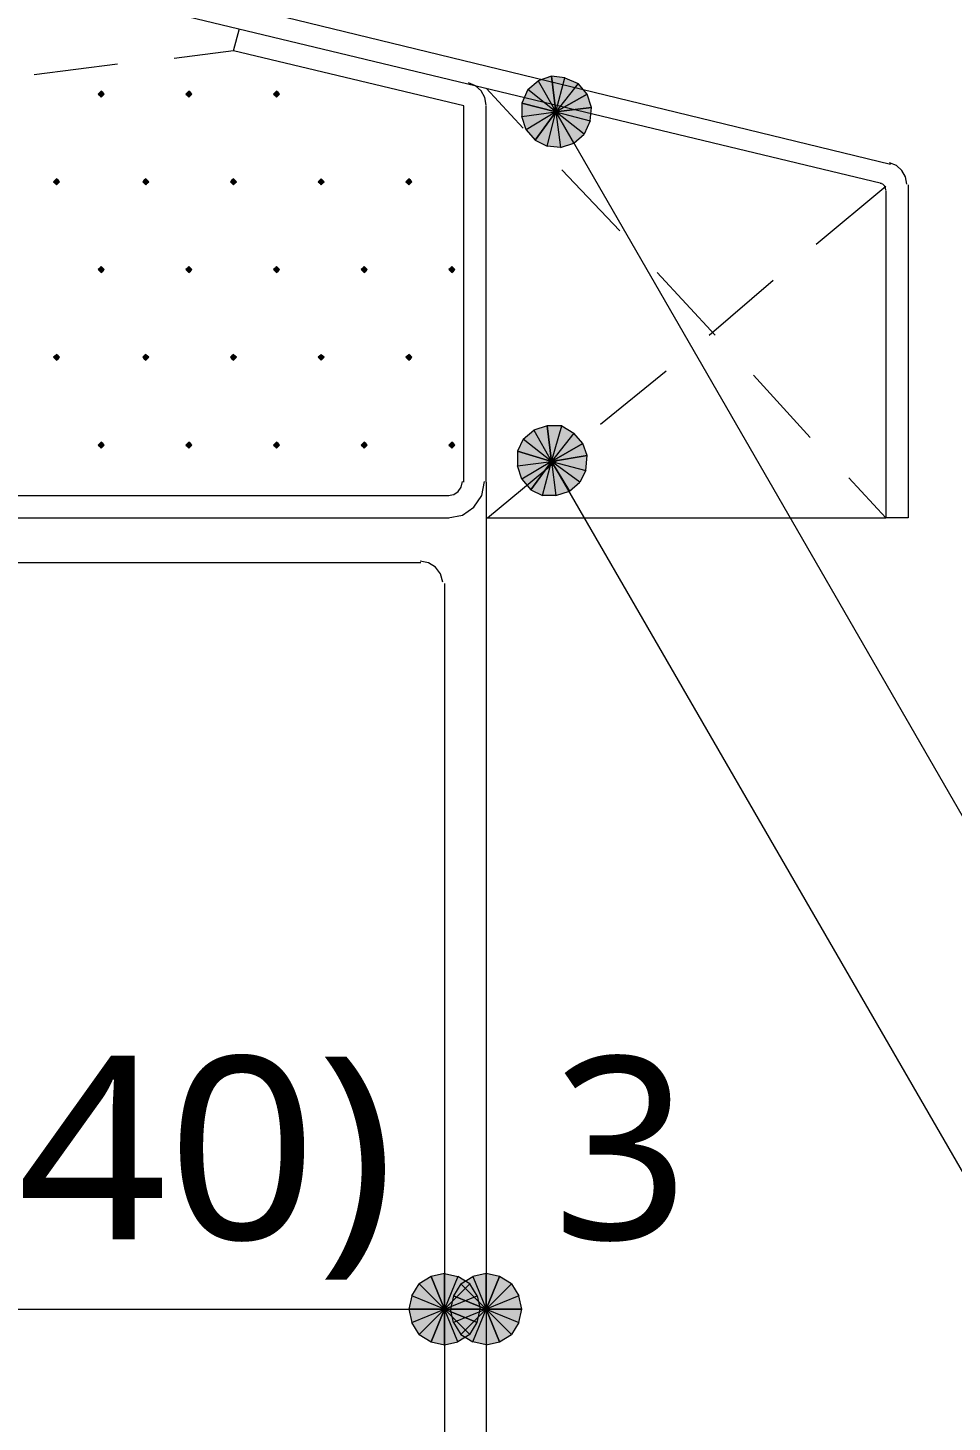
# Model space of a CAD drawing. Header units: millimetres. Extents: x 0 to 420, y 0 to 297.
# Drawn here: x 332.63 to 345.79, y 239.08 to 258.92 of the extents above; entities that cross this region are included whole.
import ezdxf
from ezdxf.enums import TextEntityAlignment as Align

# ---------------------------------------------------------------- set-up
doc = ezdxf.new("R2010")
doc.units = ezdxf.units.MM
doc.styles.add('kst32b', font='NotoSansJP-Variable.ttf')

msp = doc.modelspace()

# ---------------------------------------------------------------- hatches: boundary and pattern name
h = msp.add_hatch(color=7)
h.paths.add_polyline_path([(340.085, 258.233), (339.894, 258.17), (340.148, 257.725), (340.085, 258.233)])
h.paths.add_polyline_path([(339.894, 258.17), (340.148, 257.725), (339.746, 258.043), (339.894, 258.17)])
h.paths.add_polyline_path([(340.148, 257.725), (339.746, 258.043), (339.662, 257.852), (340.148, 257.725)])
h = msp.add_hatch(color=7)
h.paths.add_polyline_path([(340.593, 257.979), (340.466, 258.128), (340.148, 257.725), (340.593, 257.979)])
h.paths.add_polyline_path([(340.466, 258.128), (340.148, 257.725), (340.275, 258.212), (340.466, 258.128)])
h.paths.add_polyline_path([(340.148, 257.725), (340.275, 258.212), (340.085, 258.233), (340.148, 257.725)])
for points in [[(333.671, 258.022), (333.65, 258), (333.629, 257.979), (333.65, 257.958), (333.671, 257.937), (333.693, 257.958), (333.714, 257.979), (333.693, 258), (333.671, 258.022)], [(334.92, 258.022), (334.899, 258), (334.878, 257.979), (334.899, 257.958), (334.92, 257.937), (334.941, 257.958), (334.962, 257.979), (334.941, 258), (334.92, 258.022)], [(336.169, 258.022), (336.148, 258), (336.127, 257.979), (336.148, 257.958), (336.169, 257.937), (336.19, 257.958), (336.211, 257.979), (336.19, 258), (336.169, 258.022)], [(340.656, 257.789), (340.593, 257.979), (340.148, 257.725), (340.656, 257.789)], [(333.036, 256.773), (333.015, 256.752), (332.994, 256.73), (333.015, 256.709), (333.036, 256.688), (333.057, 256.709), (333.079, 256.73), (333.057, 256.752), (333.036, 256.773)], [(334.306, 256.773), (334.285, 256.752), (334.264, 256.73), (334.285, 256.709), (334.306, 256.688), (334.328, 256.709), (334.349, 256.73), (334.328, 256.752), (334.306, 256.773)], [(335.555, 256.773), (335.534, 256.752), (335.513, 256.73), (335.534, 256.709), (335.555, 256.688), (335.576, 256.709), (335.597, 256.73), (335.576, 256.752), (335.555, 256.773)], [(336.804, 256.773), (336.783, 256.752), (336.762, 256.73), (336.783, 256.709), (336.804, 256.688), (336.825, 256.709), (336.846, 256.73), (336.825, 256.752), (336.804, 256.773)], [(338.053, 256.773), (338.032, 256.752), (338.011, 256.73), (338.032, 256.709), (338.053, 256.688), (338.074, 256.709), (338.095, 256.73), (338.074, 256.752), (338.053, 256.773)], [(333.671, 255.524), (333.65, 255.503), (333.629, 255.482), (333.65, 255.46), (333.671, 255.439), (333.693, 255.46), (333.714, 255.482), (333.693, 255.503), (333.671, 255.524)], [(334.92, 255.524), (334.899, 255.503), (334.878, 255.482), (334.899, 255.46), (334.92, 255.439), (334.941, 255.46), (334.962, 255.482), (334.941, 255.503), (334.92, 255.524)], [(336.169, 255.524), (336.148, 255.503), (336.127, 255.482), (336.148, 255.46), (336.169, 255.439), (336.19, 255.46), (336.211, 255.482), (336.19, 255.503), (336.169, 255.524)], [(337.418, 255.524), (337.397, 255.503), (337.376, 255.482), (337.397, 255.46), (337.418, 255.439), (337.439, 255.46), (337.46, 255.482), (337.439, 255.503), (337.418, 255.524)], [(338.667, 255.524), (338.646, 255.503), (338.624, 255.482), (338.646, 255.46), (338.667, 255.439), (338.688, 255.46), (338.709, 255.482), (338.688, 255.503), (338.667, 255.524)], [(333.036, 254.275), (333.015, 254.254), (332.994, 254.233), (333.015, 254.212), (333.036, 254.19), (333.057, 254.212), (333.079, 254.233), (333.057, 254.254), (333.036, 254.275)], [(334.306, 254.275), (334.285, 254.254), (334.264, 254.233), (334.285, 254.212), (334.306, 254.19), (334.328, 254.212), (334.349, 254.233), (334.328, 254.254), (334.306, 254.275)], [(335.555, 254.275), (335.534, 254.254), (335.513, 254.233), (335.534, 254.212), (335.555, 254.19), (335.576, 254.212), (335.597, 254.233), (335.576, 254.254), (335.555, 254.275)], [(336.804, 254.275), (336.783, 254.254), (336.762, 254.233), (336.783, 254.212), (336.804, 254.19), (336.825, 254.212), (336.846, 254.233), (336.825, 254.254), (336.804, 254.275)], [(338.053, 254.275), (338.032, 254.254), (338.011, 254.233), (338.032, 254.212), (338.053, 254.19), (338.074, 254.212), (338.095, 254.233), (338.074, 254.254), (338.053, 254.275)], [(333.671, 253.026), (333.65, 253.005), (333.629, 252.984), (333.65, 252.963), (333.671, 252.942), (333.693, 252.963), (333.714, 252.984), (333.693, 253.005), (333.671, 253.026)], [(334.92, 253.026), (334.899, 253.005), (334.878, 252.984), (334.899, 252.963), (334.92, 252.942), (334.941, 252.963), (334.962, 252.984), (334.941, 253.005), (334.92, 253.026)], [(336.169, 253.026), (336.148, 253.005), (336.127, 252.984), (336.148, 252.963), (336.169, 252.942), (336.19, 252.963), (336.211, 252.984), (336.19, 253.005), (336.169, 253.026)], [(337.418, 253.026), (337.397, 253.005), (337.376, 252.984), (337.397, 252.963), (337.418, 252.942), (337.439, 252.963), (337.46, 252.984), (337.439, 253.005), (337.418, 253.026)], [(338.667, 253.026), (338.646, 253.005), (338.624, 252.984), (338.646, 252.963), (338.667, 252.942), (338.688, 252.963), (338.709, 252.984), (338.688, 253.005), (338.667, 253.026)], [(340.593, 252.836), (340.529, 253.005), (340.085, 252.751), (340.593, 252.836)], [(339.344, 241.152), (339.154, 241.194), (339.154, 240.686), (339.344, 241.152)], [(338.37, 240.221), (338.561, 240.178), (338.561, 240.686), (338.37, 240.221)]]:
    msp.add_hatch(color=7).paths.add_polyline_path(points)
h = msp.add_hatch(color=7)
h.paths.add_polyline_path([(339.662, 257.852), (339.662, 257.662), (340.148, 257.725), (339.662, 257.852)])
h.paths.add_polyline_path([(339.662, 257.662), (340.148, 257.725), (339.725, 257.471), (339.662, 257.662)])
h.paths.add_polyline_path([(340.148, 257.725), (339.725, 257.471), (339.852, 257.323), (340.148, 257.725)])
h = msp.add_hatch(color=7)
h.paths.add_polyline_path([(340.402, 257.281), (340.551, 257.408), (340.148, 257.725), (340.402, 257.281)])
h.paths.add_polyline_path([(340.551, 257.408), (340.148, 257.725), (340.635, 257.598), (340.551, 257.408)])
h.paths.add_polyline_path([(340.148, 257.725), (340.635, 257.598), (340.656, 257.789), (340.148, 257.725)])
h = msp.add_hatch(color=7)
h.paths.add_polyline_path([(339.852, 257.323), (340.021, 257.238), (340.148, 257.725), (339.852, 257.323)])
h.paths.add_polyline_path([(340.021, 257.238), (340.148, 257.725), (340.212, 257.217), (340.021, 257.238)])
h.paths.add_polyline_path([(340.148, 257.725), (340.212, 257.217), (340.402, 257.281), (340.148, 257.725)])
h = msp.add_hatch(color=7)
h.paths.add_polyline_path([(340.021, 253.259), (339.831, 253.196), (340.085, 252.751), (340.021, 253.259)])
h.paths.add_polyline_path([(339.831, 253.196), (340.085, 252.751), (339.683, 253.069), (339.831, 253.196)])
h.paths.add_polyline_path([(340.085, 252.751), (339.683, 253.069), (339.598, 252.899), (340.085, 252.751)])
h = msp.add_hatch(color=7)
h.paths.add_polyline_path([(340.529, 253.005), (340.402, 253.153), (340.085, 252.751), (340.529, 253.005)])
h.paths.add_polyline_path([(340.402, 253.153), (340.085, 252.751), (340.233, 253.259), (340.402, 253.153)])
h.paths.add_polyline_path([(340.085, 252.751), (340.233, 253.259), (340.021, 253.259), (340.085, 252.751)])
h = msp.add_hatch(color=7)
h.paths.add_polyline_path([(339.598, 252.899), (339.598, 252.688), (340.085, 252.751), (339.598, 252.899)])
h.paths.add_polyline_path([(339.598, 252.688), (340.085, 252.751), (339.662, 252.497), (339.598, 252.688)])
h.paths.add_polyline_path([(340.085, 252.751), (339.662, 252.497), (339.788, 252.349), (340.085, 252.751)])
h = msp.add_hatch(color=7)
h.paths.add_polyline_path([(340.339, 252.328), (340.487, 252.455), (340.085, 252.751), (340.339, 252.328)])
h.paths.add_polyline_path([(340.487, 252.455), (340.085, 252.751), (340.572, 252.624), (340.487, 252.455)])
h.paths.add_polyline_path([(340.085, 252.751), (340.572, 252.624), (340.593, 252.836), (340.085, 252.751)])
h = msp.add_hatch(color=7)
h.paths.add_polyline_path([(339.788, 252.349), (339.958, 252.264), (340.085, 252.751), (339.788, 252.349)])
h.paths.add_polyline_path([(339.958, 252.264), (340.085, 252.751), (340.148, 252.264), (339.958, 252.264)])
h.paths.add_polyline_path([(340.085, 252.751), (340.148, 252.264), (340.339, 252.328), (340.085, 252.751)])
h = msp.add_hatch(color=7)
h.paths.add_polyline_path([(338.37, 241.152), (338.201, 241.046), (338.561, 240.686), (338.37, 241.152)])
h.paths.add_polyline_path([(338.201, 241.046), (338.561, 240.686), (338.095, 240.877), (338.201, 241.046)])
h.paths.add_polyline_path([(338.561, 240.686), (338.095, 240.877), (338.053, 240.686), (338.561, 240.686)])
h = msp.add_hatch(color=7)
h.paths.add_polyline_path([(338.921, 241.046), (338.751, 241.152), (338.561, 240.686), (338.921, 241.046)])
h.paths.add_polyline_path([(338.751, 241.152), (338.561, 240.686), (338.561, 241.194), (338.751, 241.152)])
h.paths.add_polyline_path([(338.561, 240.686), (338.561, 241.194), (338.37, 241.152), (338.561, 240.686)])
h = msp.add_hatch(color=7)
h.paths.add_polyline_path([(339.154, 241.194), (338.963, 241.152), (339.154, 240.686), (339.154, 241.194)])
h.paths.add_polyline_path([(338.963, 241.152), (339.154, 240.686), (338.794, 241.046), (338.963, 241.152)])
h.paths.add_polyline_path([(339.154, 240.686), (338.794, 241.046), (338.688, 240.877), (339.154, 240.686)])
h = msp.add_hatch(color=7)
h.paths.add_polyline_path([(339.662, 240.686), (339.619, 240.877), (339.154, 240.686), (339.662, 240.686)])
h.paths.add_polyline_path([(339.619, 240.877), (339.154, 240.686), (339.513, 241.046), (339.619, 240.877)])
h.paths.add_polyline_path([(339.154, 240.686), (339.513, 241.046), (339.344, 241.152), (339.154, 240.686)])
h = msp.add_hatch(color=7)
h.paths.add_polyline_path([(339.027, 240.496), (339.069, 240.686), (338.561, 240.686), (339.027, 240.496)])
h.paths.add_polyline_path([(339.069, 240.686), (338.561, 240.686), (339.027, 240.877), (339.069, 240.686)])
h.paths.add_polyline_path([(338.561, 240.686), (339.027, 240.877), (338.921, 241.046), (338.561, 240.686)])
h = msp.add_hatch(color=7)
h.paths.add_polyline_path([(338.053, 240.686), (338.095, 240.496), (338.561, 240.686), (338.053, 240.686)])
h.paths.add_polyline_path([(338.095, 240.496), (338.561, 240.686), (338.201, 240.326), (338.095, 240.496)])
h.paths.add_polyline_path([(338.561, 240.686), (338.201, 240.326), (338.37, 240.221), (338.561, 240.686)])
h = msp.add_hatch(color=7)
h.paths.add_polyline_path([(338.561, 240.178), (338.751, 240.221), (338.561, 240.686), (338.561, 240.178)])
h.paths.add_polyline_path([(338.751, 240.221), (338.561, 240.686), (338.921, 240.326), (338.751, 240.221)])
h.paths.add_polyline_path([(338.561, 240.686), (338.921, 240.326), (339.027, 240.496), (338.561, 240.686)])
h = msp.add_hatch(color=7)
h.paths.add_polyline_path([(338.688, 240.877), (338.646, 240.686), (339.154, 240.686), (338.688, 240.877)])
h.paths.add_polyline_path([(338.646, 240.686), (339.154, 240.686), (338.688, 240.496), (338.646, 240.686)])
h.paths.add_polyline_path([(339.154, 240.686), (338.688, 240.496), (338.794, 240.326), (339.154, 240.686)])
h = msp.add_hatch(color=7)
h.paths.add_polyline_path([(338.794, 240.326), (338.963, 240.221), (339.154, 240.686), (338.794, 240.326)])
h.paths.add_polyline_path([(338.963, 240.221), (339.154, 240.686), (339.154, 240.178), (338.963, 240.221)])
h.paths.add_polyline_path([(339.154, 240.686), (339.154, 240.178), (339.344, 240.221), (339.154, 240.686)])
h = msp.add_hatch(color=7)
h.paths.add_polyline_path([(339.344, 240.221), (339.513, 240.326), (339.154, 240.686), (339.344, 240.221)])
h.paths.add_polyline_path([(339.513, 240.326), (339.154, 240.686), (339.619, 240.496), (339.513, 240.326)])
h.paths.add_polyline_path([(339.154, 240.686), (339.619, 240.496), (339.662, 240.686), (339.154, 240.686)])

# ---------------------------------------------------------------- linework, layer by layer
at = {"lineweight": 13}
for points in [[(333.756, 259.694), (344.911, 256.984)], [(333.693, 259.376), (344.784, 256.709)], [(335.555, 258.593), (335.64, 258.911)], [(335.555, 258.593), (334.709, 258.487)], [(338.836, 252.455), (338.836, 257.81), (335.555, 258.593)], [(333.904, 258.403), (332.719, 258.254)], [(339.154, 257.821), (339.135, 257.929), (339.083, 258.024), (339.004, 258.096), (338.902, 258.14)], [(339.154, 258.064), (339.683, 257.492)], [(339.154, 252.455), (339.154, 257.81)], [(340.148, 257.725), (347.154, 245.597)], [(345.144, 256.699), (345.125, 256.803), (345.074, 256.893), (344.997, 256.961), (344.898, 256.999)], [(340.233, 256.9), (341.059, 256.032)], [(343.853, 255.841), (344.847, 256.667)], [(344.847, 256.614), (344.842, 256.646), (344.826, 256.674), (344.802, 256.695), (344.771, 256.707)], [(345.165, 256.688), (345.165, 251.947), (344.847, 251.947)], [(344.847, 256.604), (344.847, 251.947)], [(341.588, 255.439), (342.413, 254.55)], [(342.329, 254.55), (343.239, 255.333)], [(340.783, 253.28), (341.715, 254.042)], [(342.963, 253.979), (343.768, 253.09)], [(339.175, 251.947), (340.17, 252.772)], [(340.085, 252.751), (347.091, 240.644)], [(338.614, 252.264), (338.692, 252.28), (338.756, 252.323), (338.799, 252.387), (338.815, 252.465)], [(338.614, 251.947), (338.816, 251.988), (338.98, 252.099), (339.092, 252.264), (339.132, 252.465)], [(339.154, 252.455), (339.154, 222.737)], [(344.318, 252.518), (344.847, 251.947)], [(328.147, 252.264), (338.624, 252.264)], [(328.147, 251.947), (338.624, 251.947)], [(339.154, 251.947), (344.847, 251.947)], [(330.962, 251.312), (338.222, 251.312)], [(338.539, 251.033), (338.505, 251.151), (338.434, 251.246), (338.333, 251.31), (338.212, 251.333)], [(338.561, 251.015), (338.561, 222.737)], [(330.56, 240.686), (338.561, 240.686)], [(338.561, 240.686), (339.154, 240.686)]]:
    msp.add_lwpolyline(points, dxfattribs=at)
at = {"lineweight": 0}
for points in [[(339.894, 258.17), (340.148, 257.725), (339.746, 258.043)], [(340.085, 258.233), (339.894, 258.17), (340.148, 257.725)], [(340.148, 257.725), (340.275, 258.212), (340.085, 258.233)], [(340.466, 258.128), (340.148, 257.725), (340.275, 258.212)], [(333.671, 258.022), (333.65, 258), (333.629, 257.979), (333.65, 257.958), (333.671, 257.937), (333.693, 257.958), (333.714, 257.979), (333.693, 258)], [(334.92, 258.022), (334.899, 258), (334.878, 257.979), (334.899, 257.958), (334.92, 257.937), (334.941, 257.958), (334.962, 257.979), (334.941, 258)], [(336.169, 258.022), (336.148, 258), (336.127, 257.979), (336.148, 257.958), (336.169, 257.937), (336.19, 257.958), (336.211, 257.979), (336.19, 258)], [(340.148, 257.725), (339.746, 258.043), (339.662, 257.852)], [(340.593, 257.979), (340.466, 258.128), (340.148, 257.725)], [(340.656, 257.789), (340.593, 257.979), (340.148, 257.725)], [(339.662, 257.852), (339.662, 257.662), (340.148, 257.725)], [(340.148, 257.725), (340.635, 257.598), (340.656, 257.789)], [(339.662, 257.662), (340.148, 257.725), (339.725, 257.471)], [(340.148, 257.725), (339.725, 257.471), (339.852, 257.323)], [(339.852, 257.323), (340.021, 257.238), (340.148, 257.725)], [(340.021, 257.238), (340.148, 257.725), (340.212, 257.217)], [(340.148, 257.725), (340.212, 257.217), (340.402, 257.281)], [(340.402, 257.281), (340.551, 257.408), (340.148, 257.725)], [(340.551, 257.408), (340.148, 257.725), (340.635, 257.598)], [(333.036, 256.773), (333.015, 256.752), (332.994, 256.73), (333.015, 256.709), (333.036, 256.688), (333.057, 256.709), (333.079, 256.73), (333.057, 256.752)], [(334.306, 256.773), (334.285, 256.752), (334.264, 256.73), (334.285, 256.709), (334.306, 256.688), (334.328, 256.709), (334.349, 256.73), (334.328, 256.752)], [(335.555, 256.773), (335.534, 256.752), (335.513, 256.73), (335.534, 256.709), (335.555, 256.688), (335.576, 256.709), (335.597, 256.73), (335.576, 256.752)], [(336.804, 256.773), (336.783, 256.752), (336.762, 256.73), (336.783, 256.709), (336.804, 256.688), (336.825, 256.709), (336.846, 256.73), (336.825, 256.752)], [(338.053, 256.773), (338.032, 256.752), (338.011, 256.73), (338.032, 256.709), (338.053, 256.688), (338.074, 256.709), (338.095, 256.73), (338.074, 256.752)], [(333.671, 255.524), (333.65, 255.503), (333.629, 255.482), (333.65, 255.46), (333.671, 255.439), (333.693, 255.46), (333.714, 255.482), (333.693, 255.503)], [(334.92, 255.524), (334.899, 255.503), (334.878, 255.482), (334.899, 255.46), (334.92, 255.439), (334.941, 255.46), (334.962, 255.482), (334.941, 255.503)], [(336.169, 255.524), (336.148, 255.503), (336.127, 255.482), (336.148, 255.46), (336.169, 255.439), (336.19, 255.46), (336.211, 255.482), (336.19, 255.503)], [(337.418, 255.524), (337.397, 255.503), (337.376, 255.482), (337.397, 255.46), (337.418, 255.439), (337.439, 255.46), (337.46, 255.482), (337.439, 255.503)], [(338.667, 255.524), (338.646, 255.503), (338.624, 255.482), (338.646, 255.46), (338.667, 255.439), (338.688, 255.46), (338.709, 255.482), (338.688, 255.503)], [(333.036, 254.275), (333.015, 254.254), (332.994, 254.233), (333.015, 254.212), (333.036, 254.19), (333.057, 254.212), (333.079, 254.233), (333.057, 254.254)], [(334.306, 254.275), (334.285, 254.254), (334.264, 254.233), (334.285, 254.212), (334.306, 254.19), (334.328, 254.212), (334.349, 254.233), (334.328, 254.254)], [(335.555, 254.275), (335.534, 254.254), (335.513, 254.233), (335.534, 254.212), (335.555, 254.19), (335.576, 254.212), (335.597, 254.233), (335.576, 254.254)], [(336.804, 254.275), (336.783, 254.254), (336.762, 254.233), (336.783, 254.212), (336.804, 254.19), (336.825, 254.212), (336.846, 254.233), (336.825, 254.254)], [(338.053, 254.275), (338.032, 254.254), (338.011, 254.233), (338.032, 254.212), (338.053, 254.19), (338.074, 254.212), (338.095, 254.233), (338.074, 254.254)], [(339.831, 253.196), (340.085, 252.751), (339.683, 253.069)], [(340.021, 253.259), (339.831, 253.196), (340.085, 252.751)], [(340.085, 252.751), (340.233, 253.259), (340.021, 253.259)], [(340.402, 253.153), (340.085, 252.751), (340.233, 253.259)], [(333.671, 253.026), (333.65, 253.005), (333.629, 252.984), (333.65, 252.963), (333.671, 252.942), (333.693, 252.963), (333.714, 252.984), (333.693, 253.005)], [(334.92, 253.026), (334.899, 253.005), (334.878, 252.984), (334.899, 252.963), (334.92, 252.942), (334.941, 252.963), (334.962, 252.984), (334.941, 253.005)], [(336.169, 253.026), (336.148, 253.005), (336.127, 252.984), (336.148, 252.963), (336.169, 252.942), (336.19, 252.963), (336.211, 252.984), (336.19, 253.005)], [(337.418, 253.026), (337.397, 253.005), (337.376, 252.984), (337.397, 252.963), (337.418, 252.942), (337.439, 252.963), (337.46, 252.984), (337.439, 253.005)], [(338.667, 253.026), (338.646, 253.005), (338.624, 252.984), (338.646, 252.963), (338.667, 252.942), (338.688, 252.963), (338.709, 252.984), (338.688, 253.005)], [(340.085, 252.751), (339.683, 253.069), (339.598, 252.899)], [(340.529, 253.005), (340.402, 253.153), (340.085, 252.751)], [(340.593, 252.836), (340.529, 253.005), (340.085, 252.751)], [(339.598, 252.899), (339.598, 252.688), (340.085, 252.751)], [(340.085, 252.751), (340.572, 252.624), (340.593, 252.836)], [(339.598, 252.688), (340.085, 252.751), (339.662, 252.497)], [(340.085, 252.751), (339.662, 252.497), (339.788, 252.349)], [(339.788, 252.349), (339.958, 252.264), (340.085, 252.751)], [(339.958, 252.264), (340.085, 252.751), (340.148, 252.264)], [(340.085, 252.751), (340.148, 252.264), (340.339, 252.328)], [(340.339, 252.328), (340.487, 252.455), (340.085, 252.751)], [(340.487, 252.455), (340.085, 252.751), (340.572, 252.624)], [(338.37, 241.152), (338.201, 241.046), (338.561, 240.686)], [(338.561, 240.686), (338.561, 241.194), (338.37, 241.152)], [(338.751, 241.152), (338.561, 240.686), (338.561, 241.194)], [(338.921, 241.046), (338.751, 241.152), (338.561, 240.686)], [(338.963, 241.152), (339.154, 240.686), (338.794, 241.046)], [(339.154, 241.194), (338.963, 241.152), (339.154, 240.686)], [(339.344, 241.152), (339.154, 241.194), (339.154, 240.686)], [(339.154, 240.686), (339.513, 241.046), (339.344, 241.152)], [(338.201, 241.046), (338.561, 240.686), (338.095, 240.877)], [(338.561, 240.686), (339.027, 240.877), (338.921, 241.046)], [(339.154, 240.686), (338.794, 241.046), (338.688, 240.877)], [(339.619, 240.877), (339.154, 240.686), (339.513, 241.046)], [(338.561, 240.686), (338.095, 240.877), (338.053, 240.686)], [(338.053, 240.686), (338.095, 240.496), (338.561, 240.686)], [(338.095, 240.496), (338.561, 240.686), (338.201, 240.326)], [(338.561, 240.686), (338.201, 240.326), (338.37, 240.221)], [(338.37, 240.221), (338.561, 240.178), (338.561, 240.686)], [(339.069, 240.686), (338.561, 240.686), (339.027, 240.877)], [(338.561, 240.178), (338.751, 240.221), (338.561, 240.686)], [(338.751, 240.221), (338.561, 240.686), (338.921, 240.326)], [(338.561, 240.686), (338.921, 240.326), (339.027, 240.496)], [(339.027, 240.496), (339.069, 240.686), (338.561, 240.686)], [(338.688, 240.877), (338.646, 240.686), (339.154, 240.686)], [(338.646, 240.686), (339.154, 240.686), (338.688, 240.496)], [(339.154, 240.686), (338.688, 240.496), (338.794, 240.326)], [(338.794, 240.326), (338.963, 240.221), (339.154, 240.686)], [(338.963, 240.221), (339.154, 240.686), (339.154, 240.178)], [(339.662, 240.686), (339.619, 240.877), (339.154, 240.686)], [(339.154, 240.686), (339.154, 240.178), (339.344, 240.221)], [(339.344, 240.221), (339.513, 240.326), (339.154, 240.686)], [(339.513, 240.326), (339.154, 240.686), (339.619, 240.496)], [(339.154, 240.686), (339.619, 240.496), (339.662, 240.686)]]:
    msp.add_lwpolyline(points, close=True, dxfattribs=at)

# ---------------------------------------------------------------- texts
at = {"style": 'kst32b'}
msp.add_text('(40)', height=2.5989, dxfattribs=at).set_placement((331.364, 241.681), (337.861, 241.681), align=Align.FIT)
msp.add_text('3', height=2.599, dxfattribs=at).set_placement((340.106, 241.681))

doc.saveas('drawing.dxf')
